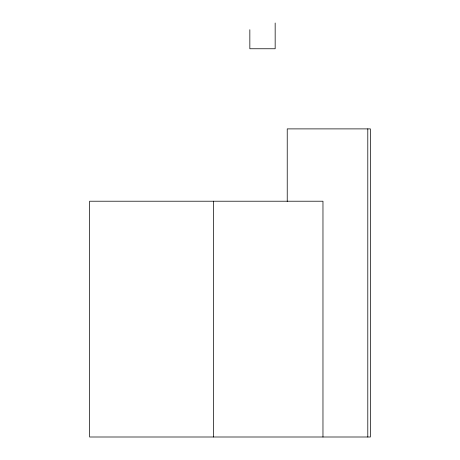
<?xml version="1.0" encoding="UTF-8"?>
<svg xmlns="http://www.w3.org/2000/svg" width="460" height="460" viewBox="0 0 460 460"><rect width="100%" height="100%" fill="white"/><g stroke="black" fill="none" stroke-linecap="round" stroke-linejoin="round"><path stroke-width="0.69" d="M367.793 128.892L367.793 437M322.966 437L322.966 201.215L89.625 201.215L89.625 437L370.375 437L370.375 128.892L287.23 128.892L287.23 201.428M275.161 23L275.161 48.76L249.843 48.76L249.843 29.71M213.377 201.215L213.377 437"/></g></svg>
